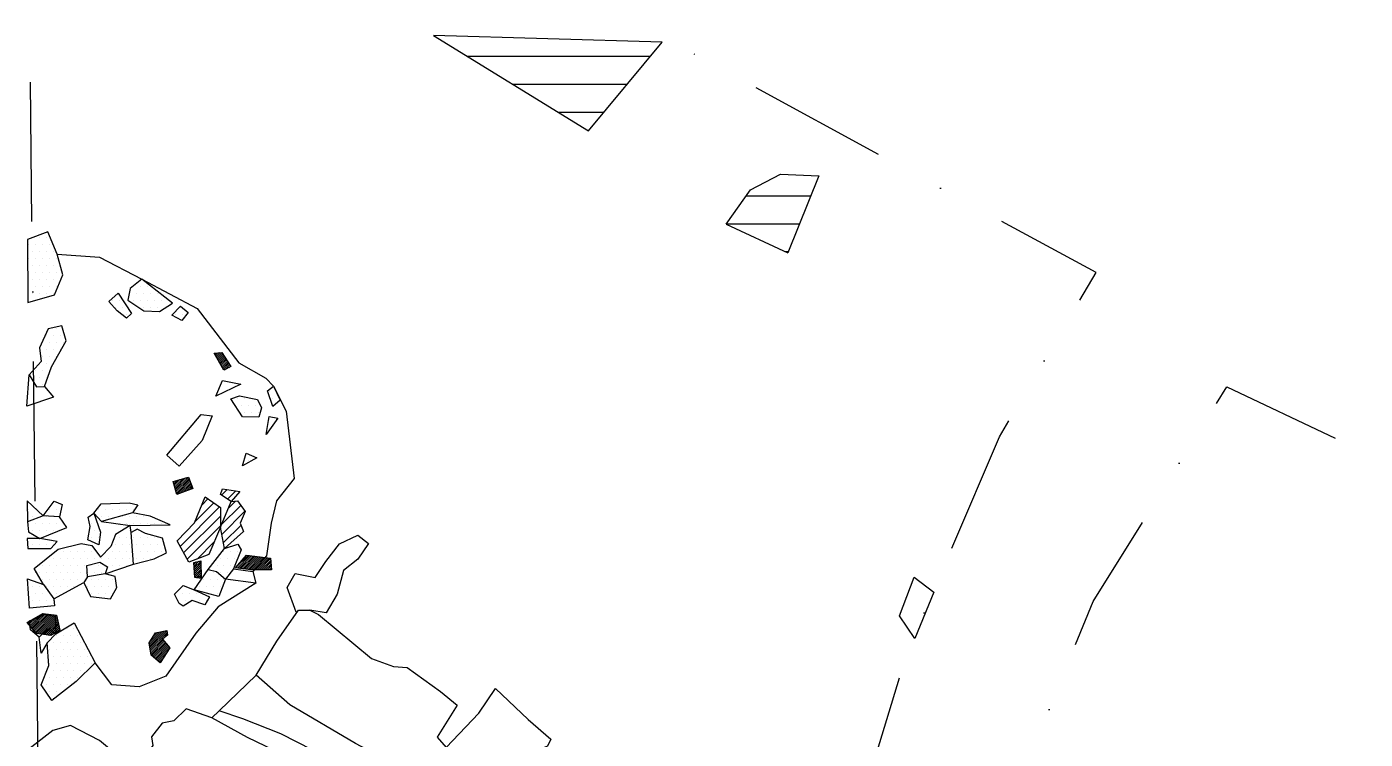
# Model space of a CAD drawing. Header units: metres. Extents: x -440 to -198, y -1730 to -1350.
# Drawn here: x -439.7 to -199.9, y -1477.4 to -1349.7 of the extents above; entities that cross this region are included whole.
import ezdxf

# ---------------------------------------------------------------- set-up
doc = ezdxf.new("R2010")
doc.units = ezdxf.units.M
doc.header["$LTSCALE"] = 25
doc.header["$MEASUREMENT"] = 0
doc.linetypes.add('STRICHPUNKTX2', pattern=[2, 1, -0.5, 0, -0.5])
doc.layers.get('0').update_dxf_attribs({"linetype": 'CONTINUOUS'})
for name, color, linetype in [('BEFUND', 1, 'CONTINUOUS'), ('BEFUNDSCHRAFF', 1, 'CONTINUOUS'), ('FEUER', 1, 'CONTINUOUS'), ('GRABUNGSGRENZE', 3, 'STRICHPUNKTX2'), ('KNOCHEN', 2, 'CONTINUOUS'), ('KNOCHENSCHRAFF', 2, 'CONTINUOUS'), ('STEINE', 4, 'CONTINUOUS'), ('STEINESCHRAFF', 4, 'CONTINUOUS')]:
    doc.layers.add(name, color=color, linetype=linetype)

# ---------------------------------------------------------------- blocks, each defined once
blk = doc.blocks.new('*X3')
at = {"color": 0}
for p, q in [((-404.83, -1433.67), (-403.79, -1432.63)), ((-403.75, -1434.36), (-402.27, -1432.88)), ((-412.22, -1442.83), (-405.15, -1435.76)), ((-409.58, -1438.42), (-406.2, -1435.04)), ((-408.37, -1435.44), (-407.24, -1434.32)), ((-404.85, -1438.99), (-401.36, -1435.5)), ((-403.57, -1435.95), (-402.34, -1434.71)), ((-411.6, -1443.97), (-405.02, -1437.39)), ((-404.77, -1440.68), (-400.62, -1436.53)), ((-410.97, -1445.12), (-405.02, -1439.16)), ((-404.47, -1442.15), (-401.32, -1439)), ((-409.18, -1445.1), (-406.12, -1442.03)), ((-429.6, -1490.26), (-424.37, -1485.03)), ((-429.2, -1488.09), (-427.12, -1486.01)), ((-427.54, -1489.97), (-422.88, -1485.31)), ((-424.65, -1488.85), (-421.8, -1486)), ((-422.07, -1488.04), (-420.72, -1486.69)), ((-420.38, -1488.12), (-419.69, -1487.42)), ((-418.7, -1488.2), (-418.66, -1488.16)), ((-428.21, -1497.7), (-421.72, -1491.22)), ((-426.82, -1498.09), (-419.6, -1490.87)), ((-425.44, -1498.48), (-417.55, -1490.58)), ((-424.06, -1498.86), (-416.31, -1491.12)), ((-430.97, -1496.93), (-425.89, -1491.85)), ((-430.97, -1495.16), (-427.9, -1492.1)), ((-430.12, -1492.55), (-429.92, -1492.34)), ((-429.59, -1497.32), (-423.84, -1491.57)), ((-422.68, -1499.25), (-415.08, -1491.65)), ((-418.58, -1496.92), (-413.84, -1492.18)), ((-437.3, -1506.8), (-429.97, -1499.47)), ((-437.16, -1508.43), (-428.68, -1499.95)), ((-437.02, -1510.06), (-427.39, -1500.42)), ((-436.88, -1511.68), (-426.1, -1500.9)), ((-436.35, -1504.08), (-431.26, -1499)), ((-436.74, -1513.31), (-424.81, -1501.38)), ((-436.6, -1514.94), (-423.7, -1502.04)), ((-436.46, -1516.56), (-422.82, -1502.93)), ((-436.32, -1518.19), (-421.94, -1503.81)), ((-436.18, -1519.82), (-421.06, -1504.7)), ((-436.04, -1521.44), (-420.5, -1505.91)), ((-435.9, -1523.07), (-420.63, -1507.81)), ((-435.75, -1524.7), (-420.77, -1509.71)), ((-421.17, -1511.88), (-419.78, -1510.49)), ((-431.97, -1522.68), (-421.17, -1511.88)), ((-421.86, -1516.11), (-417.6, -1511.85)), ((-421.74, -1514.22), (-418.4, -1510.88)), ((-430.03, -1522.51), (-421.74, -1514.22)), ((-420.22, -1516.23), (-418.31, -1514.33)), ((-428.47, -1522.71), (-422.38, -1516.63)), ((-426.75, -1522.77), (-423.27, -1519.28)), ((-425.01, -1522.79), (-424.15, -1521.94))]:
    blk.add_line(p, q, dxfattribs=at)
blk = doc.blocks.new('*X7')
at = {"color": 0}
for p, q in [((-437.5, -1387.5), (-437.5, -1387.5)), ((-436.25, -1387.5), (-436.25, -1387.5)), ((-439.375, -1388.75), (-439.375, -1388.75)), ((-438.75, -1390), (-438.75, -1390)), ((-438.125, -1388.75), (-438.125, -1388.75)), ((-437.5, -1390), (-437.5, -1390)), ((-436.875, -1388.75), (-436.875, -1388.75)), ((-436.25, -1390), (-436.25, -1390)), ((-435.625, -1388.75), (-435.625, -1388.75)), ((-435, -1390), (-435, -1390)), ((-439.375, -1391.25), (-439.375, -1391.25)), ((-438.75, -1392.5), (-438.75, -1392.5)), ((-438.125, -1391.25), (-438.125, -1391.25)), ((-437.5, -1392.5), (-437.5, -1392.5)), ((-436.875, -1391.25), (-436.875, -1391.25)), ((-436.25, -1392.5), (-436.25, -1392.5)), ((-435.625, -1391.25), (-435.625, -1391.25)), ((-435, -1392.5), (-435, -1392.5)), ((-434.375, -1391.25), (-434.375, -1391.25)), ((-433.75, -1392.5), (-433.75, -1392.5)), ((-439.375, -1393.75), (-439.375, -1393.75)), ((-438.75, -1395), (-438.75, -1395)), ((-438.125, -1393.75), (-438.125, -1393.75)), ((-437.5, -1395), (-437.5, -1395)), ((-436.875, -1393.75), (-436.875, -1393.75)), ((-436.25, -1395), (-436.25, -1395)), ((-435.625, -1393.75), (-435.625, -1393.75)), ((-435, -1395), (-435, -1395)), ((-434.375, -1393.75), (-434.375, -1393.75)), ((-433.75, -1395), (-433.75, -1395)), ((-439.375, -1396.25), (-439.375, -1396.25)), ((-438.75, -1397.5), (-438.75, -1397.5)), ((-438.125, -1396.25), (-438.125, -1396.25)), ((-437.5, -1397.5), (-437.5, -1397.5)), ((-436.875, -1396.25), (-436.875, -1396.25)), ((-436.25, -1397.5), (-436.25, -1397.5)), ((-435.625, -1396.25), (-435.625, -1396.25)), ((-435, -1397.5), (-435, -1397.5)), ((-434.375, -1396.25), (-434.375, -1396.25)), ((-421.25, -1397.5), (-421.25, -1397.5)), ((-420.625, -1396.25), (-420.625, -1396.25)), ((-420, -1397.5), (-420, -1397.5)), ((-419.375, -1396.25), (-419.375, -1396.25)), ((-418.75, -1397.5), (-418.75, -1397.5)), ((-418.125, -1396.25), (-418.125, -1396.25)), ((-417.5, -1397.5), (-417.5, -1397.5)), ((-416.25, -1397.5), (-416.25, -1397.5)), ((-439.375, -1398.75), (-439.375, -1398.75)), ((-424.375, -1398.75), (-424.375, -1398.75)), ((-423.75, -1400), (-423.75, -1400)), ((-423.125, -1398.75), (-423.125, -1398.75)), ((-422.5, -1400), (-422.5, -1400)), ((-420.625, -1398.75), (-420.625, -1398.75)), ((-419.375, -1398.75), (-419.375, -1398.75)), ((-418.75, -1400), (-418.75, -1400)), ((-418.125, -1398.75), (-418.125, -1398.75)), ((-417.5, -1400), (-417.5, -1400)), ((-416.875, -1398.75), (-416.875, -1398.75)), ((-416.25, -1400), (-416.25, -1400)), ((-415.625, -1398.75), (-415.625, -1398.75)), ((-415, -1400), (-415, -1400)), ((-414.375, -1398.75), (-414.375, -1398.75)), ((-421.875, -1401.25), (-421.875, -1401.25)), ((-413.125, -1401.25), (-413.125, -1401.25)), ((-411.875, -1401.25), (-411.875, -1401.25)), ((-436.25, -1405), (-436.25, -1405)), ((-435, -1405), (-435, -1405)), ((-434.375, -1403.75), (-434.375, -1403.75)), ((-433.75, -1405), (-433.75, -1405)), ((-436.875, -1406.25), (-436.875, -1406.25)), ((-436.25, -1407.5), (-436.25, -1407.5)), ((-435.625, -1406.25), (-435.625, -1406.25)), ((-435, -1407.5), (-435, -1407.5)), ((-434.375, -1406.25), (-434.375, -1406.25)), ((-433.75, -1407.5), (-433.75, -1407.5)), ((-433.125, -1406.25), (-433.125, -1406.25)), ((-436.875, -1408.75), (-436.875, -1408.75)), ((-436.25, -1410), (-436.25, -1410)), ((-435.625, -1408.75), (-435.625, -1408.75)), ((-435, -1410), (-435, -1410)), ((-434.375, -1408.75), (-434.375, -1408.75)), ((-438.125, -1411.25), (-438.125, -1411.25)), ((-436.875, -1411.25), (-436.875, -1411.25)), ((-435.625, -1411.25), (-435.625, -1411.25)), ((-438.75, -1412.5), (-438.75, -1412.5)), ((-438.125, -1413.75), (-438.125, -1413.75)), ((-437.5, -1412.5), (-437.5, -1412.5)), ((-436.875, -1413.75), (-436.875, -1413.75)), ((-436.25, -1412.5), (-436.25, -1412.5)), ((-401.875, -1416.25), (-401.875, -1416.25)), ((-400.625, -1416.25), (-400.625, -1416.25)), ((-396.25, -1415), (-396.25, -1415)), ((-395.625, -1416.25), (-395.625, -1416.25)), ((-401.25, -1417.5), (-401.25, -1417.5)), ((-400.625, -1418.75), (-400.625, -1418.75)), ((-400, -1417.5), (-400, -1417.5)), ((-399.375, -1418.75), (-399.375, -1418.75)), ((-398.75, -1417.5), (-398.75, -1417.5)), ((-398.125, -1418.75), (-398.125, -1418.75)), ((-396.25, -1420), (-396.25, -1420)), ((-395, -1420), (-395, -1420)), ((-400, -1427.5), (-400, -1427.5)), ((-439.375, -1436.25), (-439.375, -1436.25)), ((-438.125, -1436.25), (-438.125, -1436.25)), ((-435.625, -1436.25), (-435.625, -1436.25)), ((-434.375, -1436.25), (-434.375, -1436.25)), ((-426.875, -1436.25), (-426.875, -1436.25)), ((-425.625, -1436.25), (-425.625, -1436.25)), ((-424.375, -1436.25), (-424.375, -1436.25)), ((-423.125, -1436.25), (-423.125, -1436.25)), ((-421.875, -1436.25), (-421.875, -1436.25)), ((-420.625, -1436.25), (-420.625, -1436.25)), ((-439.375, -1438.75), (-439.375, -1438.75)), ((-438.75, -1437.5), (-438.75, -1437.5)), ((-438.125, -1438.75), (-438.125, -1438.75)), ((-437.5, -1437.5), (-437.5, -1437.5)), ((-436.875, -1438.75), (-436.875, -1438.75)), ((-436.25, -1437.5), (-436.25, -1437.5)), ((-435.625, -1438.75), (-435.625, -1438.75)), ((-435, -1437.5), (-435, -1437.5)), ((-434.375, -1438.75), (-434.375, -1438.75)), ((-433.125, -1438.75), (-433.125, -1438.75)), ((-428.125, -1438.75), (-428.125, -1438.75)), ((-427.5, -1437.5), (-427.5, -1437.5)), ((-426.25, -1437.5), (-426.25, -1437.5)), ((-425, -1437.5), (-425, -1437.5)), ((-423.75, -1437.5), (-423.75, -1437.5)), ((-423.125, -1438.75), (-423.125, -1438.75)), ((-422.5, -1437.5), (-422.5, -1437.5)), ((-421.875, -1438.75), (-421.875, -1438.75)), ((-421.25, -1437.5), (-421.25, -1437.5)), ((-420.625, -1438.75), (-420.625, -1438.75)), ((-420, -1437.5), (-420, -1437.5)), ((-419.375, -1438.75), (-419.375, -1438.75)), ((-418.75, -1437.5), (-418.75, -1437.5)), ((-418.125, -1438.75), (-418.125, -1438.75)), ((-417.5, -1437.5), (-417.5, -1437.5)), ((-416.875, -1438.75), (-416.875, -1438.75)), ((-415.625, -1438.75), (-415.625, -1438.75)), ((-438.75, -1440), (-438.75, -1440)), ((-437.5, -1440), (-437.5, -1440)), ((-436.25, -1440), (-436.25, -1440)), ((-435, -1440), (-435, -1440)), ((-427.5, -1440), (-427.5, -1440)), ((-422.5, -1440), (-422.5, -1440)), ((-421.25, -1440), (-421.25, -1440)), ((-420, -1440), (-420, -1440)), ((-438.75, -1442.5), (-438.75, -1442.5)), ((-437.5, -1442.5), (-437.5, -1442.5)), ((-436.25, -1442.5), (-436.25, -1442.5)), ((-435, -1442.5), (-435, -1442.5)), ((-430, -1442.5), (-430, -1442.5)), ((-428.125, -1441.25), (-428.125, -1441.25)), ((-426.875, -1441.25), (-426.875, -1441.25)), ((-423.75, -1442.5), (-423.75, -1442.5)), ((-423.125, -1441.25), (-423.125, -1441.25)), ((-422.5, -1442.5), (-422.5, -1442.5)), ((-421.875, -1441.25), (-421.875, -1441.25)), ((-421.25, -1442.5), (-421.25, -1442.5)), ((-420.625, -1441.25), (-420.625, -1441.25)), ((-420, -1442.5), (-420, -1442.5)), ((-419.375, -1441.25), (-419.375, -1441.25)), ((-418.75, -1442.5), (-418.75, -1442.5)), ((-418.125, -1441.25), (-418.125, -1441.25)), ((-417.5, -1442.5), (-417.5, -1442.5)), ((-416.875, -1441.25), (-416.875, -1441.25)), ((-416.25, -1442.5), (-416.25, -1442.5)), ((-435, -1445), (-435, -1445)), ((-434.375, -1443.75), (-434.375, -1443.75)), ((-433.75, -1445), (-433.75, -1445)), ((-433.125, -1443.75), (-433.125, -1443.75)), ((-432.5, -1445), (-432.5, -1445)), ((-431.875, -1443.75), (-431.875, -1443.75)), ((-431.25, -1445), (-431.25, -1445)), ((-430.625, -1443.75), (-430.625, -1443.75)), ((-430, -1445), (-430, -1445)), ((-429.375, -1443.75), (-429.375, -1443.75)), ((-428.75, -1445), (-428.75, -1445)), ((-428.125, -1443.75), (-428.125, -1443.75)), ((-427.5, -1445), (-427.5, -1445)), ((-426.25, -1445), (-426.25, -1445)), ((-425, -1445), (-425, -1445)), ((-424.375, -1443.75), (-424.375, -1443.75)), ((-423.75, -1445), (-423.75, -1445)), ((-423.125, -1443.75), (-423.125, -1443.75)), ((-422.5, -1445), (-422.5, -1445)), ((-421.875, -1443.75), (-421.875, -1443.75)), ((-421.25, -1445), (-421.25, -1445)), ((-420.625, -1443.75), (-420.625, -1443.75)), ((-420, -1445), (-420, -1445)), ((-419.375, -1443.75), (-419.375, -1443.75)), ((-418.75, -1445), (-418.75, -1445)), ((-418.125, -1443.75), (-418.125, -1443.75)), ((-417.5, -1445), (-417.5, -1445)), ((-416.875, -1443.75), (-416.875, -1443.75)), ((-415.625, -1443.75), (-415.625, -1443.75)), ((-405, -1445), (-405, -1445)), ((-404.375, -1443.75), (-404.375, -1443.75)), ((-403.75, -1445), (-403.75, -1445)), ((-403.125, -1443.75), (-403.125, -1443.75)), ((-402.5, -1445), (-402.5, -1445)), ((-401.875, -1443.75), (-401.875, -1443.75)), ((-437.5, -1447.5), (-437.5, -1447.5)), ((-436.875, -1446.25), (-436.875, -1446.25)), ((-436.25, -1447.5), (-436.25, -1447.5)), ((-435.625, -1446.25), (-435.625, -1446.25)), ((-435, -1447.5), (-435, -1447.5)), ((-434.375, -1446.25), (-434.375, -1446.25)), ((-433.75, -1447.5), (-433.75, -1447.5)), ((-433.125, -1446.25), (-433.125, -1446.25)), ((-432.5, -1447.5), (-432.5, -1447.5)), ((-431.875, -1446.25), (-431.875, -1446.25)), ((-431.25, -1447.5), (-431.25, -1447.5)), ((-430.625, -1446.25), (-430.625, -1446.25)), ((-430, -1447.5), (-430, -1447.5)), ((-429.375, -1446.25), (-429.375, -1446.25)), ((-428.75, -1447.5), (-428.75, -1447.5)), ((-428.125, -1446.25), (-428.125, -1446.25)), ((-427.5, -1447.5), (-427.5, -1447.5)), ((-426.875, -1446.25), (-426.875, -1446.25)), ((-426.25, -1447.5), (-426.25, -1447.5)), ((-425.625, -1446.25), (-425.625, -1446.25)), ((-425, -1447.5), (-425, -1447.5)), ((-424.375, -1446.25), (-424.375, -1446.25)), ((-423.125, -1446.25), (-423.125, -1446.25)), ((-421.875, -1446.25), (-421.875, -1446.25)), ((-407.5, -1447.5), (-407.5, -1447.5)), ((-406.25, -1447.5), (-406.25, -1447.5)), ((-405.625, -1446.25), (-405.625, -1446.25)), ((-405, -1447.5), (-405, -1447.5)), ((-404.375, -1446.25), (-404.375, -1446.25)), ((-403.75, -1447.5), (-403.75, -1447.5)), ((-403.125, -1446.25), (-403.125, -1446.25)), ((-439.375, -1448.75), (-439.375, -1448.75)), ((-438.75, -1450), (-438.75, -1450)), ((-437.5, -1450), (-437.5, -1450)), ((-436.875, -1448.75), (-436.875, -1448.75)), ((-436.25, -1450), (-436.25, -1450)), ((-435.625, -1448.75), (-435.625, -1448.75)), ((-435, -1450), (-435, -1450)), ((-434.375, -1448.75), (-434.375, -1448.75)), ((-433.75, -1450), (-433.75, -1450)), ((-433.125, -1448.75), (-433.125, -1448.75)), ((-432.5, -1450), (-432.5, -1450)), ((-431.875, -1448.75), (-431.875, -1448.75)), ((-431.25, -1450), (-431.25, -1450)), ((-430.625, -1448.75), (-430.625, -1448.75)), ((-429.375, -1448.75), (-429.375, -1448.75)), ((-428.75, -1450), (-428.75, -1450)), ((-428.125, -1448.75), (-428.125, -1448.75)), ((-427.5, -1450), (-427.5, -1450)), ((-426.875, -1448.75), (-426.875, -1448.75)), ((-426.25, -1450), (-426.25, -1450)), ((-425.625, -1448.75), (-425.625, -1448.75)), ((-425, -1450), (-425, -1450)), ((-424.375, -1448.75), (-424.375, -1448.75)), ((-423.75, -1450), (-423.75, -1450)), ((-408.75, -1450), (-408.75, -1450)), ((-408.125, -1448.75), (-408.125, -1448.75)), ((-407.5, -1450), (-407.5, -1450)), ((-406.875, -1448.75), (-406.875, -1448.75)), ((-406.25, -1450), (-406.25, -1450)), ((-405.625, -1448.75), (-405.625, -1448.75)), ((-405, -1450), (-405, -1450)), ((-404.375, -1448.75), (-404.375, -1448.75)), ((-439.375, -1451.25), (-439.375, -1451.25)), ((-438.75, -1452.5), (-438.75, -1452.5)), ((-438.125, -1451.25), (-438.125, -1451.25)), ((-437.5, -1452.5), (-437.5, -1452.5)), ((-436.875, -1451.25), (-436.875, -1451.25)), ((-436.25, -1452.5), (-436.25, -1452.5)), ((-435.625, -1451.25), (-435.625, -1451.25)), ((-435, -1452.5), (-435, -1452.5)), ((-434.375, -1451.25), (-434.375, -1451.25)), ((-433.125, -1451.25), (-433.125, -1451.25)), ((-428.125, -1451.25), (-428.125, -1451.25)), ((-426.875, -1451.25), (-426.875, -1451.25)), ((-425.625, -1451.25), (-425.625, -1451.25)), ((-424.375, -1451.25), (-424.375, -1451.25)), ((-412.5, -1452.5), (-412.5, -1452.5)), ((-411.875, -1451.25), (-411.875, -1451.25)), ((-411.25, -1452.5), (-411.25, -1452.5)), ((-410.625, -1451.25), (-410.625, -1451.25)), ((-410, -1452.5), (-410, -1452.5)), ((-409.375, -1451.25), (-409.375, -1451.25)), ((-408.75, -1452.5), (-408.75, -1452.5)), ((-407.5, -1452.5), (-407.5, -1452.5)), ((-406.875, -1451.25), (-406.875, -1451.25)), ((-405.625, -1451.25), (-405.625, -1451.25)), ((-438.125, -1453.75), (-438.125, -1453.75)), ((-438.75, -1457.5), (-438.75, -1457.5)), ((-438.125, -1456.25), (-438.125, -1456.25)), ((-437.5, -1457.5), (-437.5, -1457.5)), ((-436.875, -1456.25), (-436.875, -1456.25)), ((-436.25, -1457.5), (-436.25, -1457.5)), ((-435.625, -1456.25), (-435.625, -1456.25)), ((-435, -1457.5), (-435, -1457.5)), ((-432.5, -1457.5), (-432.5, -1457.5)), ((-431.25, -1457.5), (-431.25, -1457.5)), ((-435, -1460), (-435, -1460)), ((-434.375, -1458.75), (-434.375, -1458.75)), ((-433.75, -1460), (-433.75, -1460)), ((-433.125, -1458.75), (-433.125, -1458.75)), ((-432.5, -1460), (-432.5, -1460)), ((-431.875, -1458.75), (-431.875, -1458.75)), ((-431.25, -1460), (-431.25, -1460)), ((-430.625, -1458.75), (-430.625, -1458.75)), ((-430, -1460), (-430, -1460)), ((-435.625, -1461.25), (-435.625, -1461.25)), ((-435, -1462.5), (-435, -1462.5)), ((-434.375, -1461.25), (-434.375, -1461.25)), ((-433.75, -1462.5), (-433.75, -1462.5)), ((-433.125, -1461.25), (-433.125, -1461.25)), ((-432.5, -1462.5), (-432.5, -1462.5)), ((-431.875, -1461.25), (-431.875, -1461.25)), ((-431.25, -1462.5), (-431.25, -1462.5)), ((-430.625, -1461.25), (-430.625, -1461.25)), ((-430, -1462.5), (-430, -1462.5)), ((-429.375, -1461.25), (-429.375, -1461.25)), ((-428.75, -1462.5), (-428.75, -1462.5)), ((-435.625, -1463.75), (-435.625, -1463.75)), ((-435, -1465), (-435, -1465)), ((-434.375, -1463.75), (-434.375, -1463.75)), ((-433.75, -1465), (-433.75, -1465)), ((-433.125, -1463.75), (-433.125, -1463.75)), ((-432.5, -1465), (-432.5, -1465)), ((-431.875, -1463.75), (-431.875, -1463.75)), ((-431.25, -1465), (-431.25, -1465)), ((-430.625, -1463.75), (-430.625, -1463.75)), ((-430, -1465), (-430, -1465)), ((-429.375, -1463.75), (-429.375, -1463.75)), ((-428.125, -1463.75), (-428.125, -1463.75)), ((-436.25, -1467.5), (-436.25, -1467.5)), ((-435.625, -1466.25), (-435.625, -1466.25)), ((-435, -1467.5), (-435, -1467.5)), ((-434.375, -1466.25), (-434.375, -1466.25)), ((-433.75, -1467.5), (-433.75, -1467.5)), ((-433.125, -1466.25), (-433.125, -1466.25)), ((-432.5, -1467.5), (-432.5, -1467.5)), ((-431.875, -1466.25), (-431.875, -1466.25)), ((-430.625, -1466.25), (-430.625, -1466.25)), ((-435.625, -1468.75), (-435.625, -1468.75)), ((-434.375, -1468.75), (-434.375, -1468.75)), ((-433.125, -1468.75), (-433.125, -1468.75)), ((-435, -1470), (-435, -1470))]:
    blk.add_line(p, q, dxfattribs=at)
blk = doc.blocks.new('*X10')
at = {"color": 0}
for p, q in [((-406.06, -1408.38), (-405.85, -1408.18)), ((-405.93, -1408.61), (-405.46, -1408.13)), ((-405.81, -1408.84), (-405.06, -1408.09)), ((-405.68, -1409.06), (-404.71, -1408.1)), ((-405.55, -1409.29), (-404.58, -1408.31)), ((-405.42, -1409.51), (-404.44, -1408.53)), ((-405.29, -1409.74), (-404.31, -1408.75)), ((-405.17, -1409.97), (-404.17, -1408.97)), ((-405.04, -1410.19), (-404.04, -1409.19)), ((-404.91, -1410.42), (-403.9, -1409.41)), ((-404.78, -1410.64), (-403.77, -1409.63)), ((-404.66, -1410.87), (-403.63, -1409.84)), ((-404.53, -1411.1), (-403.5, -1410.06)), ((-404.25, -1411.17), (-403.36, -1410.28)), ((-403.51, -1410.79), (-403.23, -1410.5)), ((-413.43, -1431.31), (-413.27, -1431.15)), ((-413.36, -1431.59), (-412.77, -1431)), ((-413.28, -1431.87), (-412.27, -1430.85)), ((-413.21, -1432.15), (-411.76, -1430.7)), ((-413.14, -1432.43), (-411.26, -1430.56)), ((-413.06, -1432.71), (-410.76, -1430.41)), ((-412.99, -1432.99), (-410.63, -1430.63)), ((-412.91, -1433.27), (-410.53, -1430.89)), ((-412.75, -1433.46), (-410.44, -1431.15)), ((-412.21, -1433.27), (-410.34, -1431.41)), ((-411.67, -1433.08), (-410.25, -1431.66)), ((-411.12, -1432.89), (-410.15, -1431.92)), ((-410.58, -1432.7), (-410.06, -1432.18)), ((-410.03, -1432.51), (-409.96, -1432.44)), ((-409.74, -1446.01), (-409.35, -1445.61)), ((-409.73, -1446.34), (-408.87, -1445.49)), ((-409.71, -1446.68), (-408.54, -1445.51)), ((-409.69, -1447.01), (-408.52, -1445.85)), ((-402.3, -1446.69), (-400.04, -1444.44)), ((-401.98, -1446.73), (-399.73, -1444.48)), ((-401.66, -1446.76), (-399.42, -1444.52)), ((-401.34, -1446.8), (-399.1, -1444.56)), ((-401.02, -1446.83), (-398.79, -1444.6)), ((-400.71, -1446.87), (-398.48, -1444.64)), ((-400.39, -1446.91), (-398.17, -1444.68)), ((-400.07, -1446.94), (-397.85, -1444.72)), ((-399.75, -1446.98), (-397.54, -1444.77)), ((-399.42, -1447), (-397.23, -1444.81)), ((-399.06, -1447), (-396.91, -1444.85)), ((-398.71, -1447), (-396.6, -1444.89)), ((-398.36, -1447), (-396.29, -1444.93)), ((-398, -1447), (-396.02, -1445.01)), ((-397.65, -1447), (-395.99, -1445.34)), ((-397.3, -1447), (-395.97, -1445.67)), ((-409.67, -1447.35), (-408.51, -1446.19)), ((-409.65, -1447.68), (-408.5, -1446.54)), ((-409.63, -1448.02), (-408.49, -1446.88)), ((-409.61, -1448.35), (-408.48, -1447.22)), ((-409.35, -1448.44), (-408.47, -1447.56)), ((-409.04, -1448.49), (-408.46, -1447.91)), ((-408.73, -1448.53), (-408.45, -1448.25)), ((-396.94, -1447), (-395.94, -1446)), ((-396.59, -1447), (-395.92, -1446.32)), ((-396.24, -1447), (-395.89, -1446.65)), ((-395.89, -1447), (-395.87, -1446.98)), ((-439.32, -1456.85), (-437.98, -1455.51)), ((-439.16, -1457.04), (-437.14, -1455.02)), ((-438.99, -1457.23), (-436.64, -1454.87)), ((-438.83, -1457.42), (-436.33, -1454.91)), ((-438.66, -1457.6), (-436.01, -1454.95)), ((-438.5, -1457.79), (-435.7, -1454.99)), ((-438.34, -1457.98), (-435.38, -1455.03)), ((-438.17, -1458.17), (-435.07, -1455.07)), ((-438.01, -1458.36), (-434.76, -1455.11)), ((-437.74, -1458.45), (-434.44, -1455.15)), ((-437.43, -1458.49), (-434.34, -1455.41)), ((-439.48, -1456.66), (-438.82, -1456)), ((-437.13, -1458.54), (-434.28, -1455.7)), ((-436.82, -1458.59), (-434.21, -1455.98)), ((-436.52, -1458.64), (-434.15, -1456.27)), ((-436.21, -1458.69), (-434.08, -1456.56)), ((-435.91, -1458.74), (-434.02, -1456.85)), ((-435.61, -1458.79), (-433.95, -1457.14)), ((-435.07, -1458.61), (-433.89, -1457.43)), ((-434.21, -1458.1), (-433.82, -1457.72)), ((-417.63, -1460.96), (-414.6, -1457.94)), ((-417.72, -1460.35), (-415.46, -1458.09)), ((-417.68, -1460.66), (-415.02, -1458.01)), ((-417.65, -1459.92), (-415.91, -1458.18)), ((-417.58, -1461.27), (-414.57, -1458.26)), ((-417.53, -1461.57), (-415.42, -1459.46)), ((-417.48, -1461.88), (-415.25, -1459.65)), ((-417.43, -1462.18), (-415.09, -1459.84)), ((-417.29, -1462.4), (-414.93, -1460.04)), ((-417.11, -1462.56), (-414.77, -1460.23)), ((-417.05, -1458.97), (-416.35, -1458.27)), ((-415.35, -1459.39), (-414.53, -1458.57)), ((-416.92, -1462.73), (-414.61, -1460.42)), ((-416.73, -1462.89), (-414.45, -1460.61)), ((-416.54, -1463.06), (-414.29, -1460.81)), ((-416.35, -1463.22), (-414.13, -1461)), ((-416.16, -1463.39), (-414.67, -1461.89)), ((-415.97, -1463.55), (-415.34, -1462.92))]:
    blk.add_line(p, q, dxfattribs=at)
blk = doc.blocks.new('*X16')
at = {"color": 0}
for p, q in [((-360.73, -1355), (-327.95, -1355)), ((-352.63, -1360), (-332.1, -1360)), ((-344.52, -1365), (-336.24, -1365)), ((-310.79, -1380), (-299.26, -1380)), ((-314.31, -1385), (-301.26, -1385)), ((-303.76, -1390), (-303.26, -1390))]:
    blk.add_line(p, q, dxfattribs=at)

msp = doc.modelspace()

# ---------------------------------------------------------------- linework, layer by layer
at = {"layer": 'BEFUND'}
for points in [[(-366.81, -1351.25), (-339.04, -1368.38), (-325.85, -1352.46)], [(-314.38, -1385.09), (-310.05, -1378.94), (-304.65, -1376.1), (-297.83, -1376.41), (-303.34, -1390.19)], [(-314.38, -1385.09), (-303.34, -1390.19)], [(-434.29, -1390.47), (-426.7, -1390.99), (-419.07, -1394.96), (-409.15, -1400.22), (-401.73, -1409.94), (-396.9, -1412.7), (-395.53, -1414.12)], [(-395.53, -1414.12), (-393.24, -1418.6), (-391.83, -1430.67), (-394.99, -1434.68), (-395.91, -1438.65), (-396.78, -1444.5), (-399.23, -1447.3)], [(-398.67, -1449.44), (-405.39, -1453.66), (-409.42, -1458.39), (-414.77, -1466.07), (-419.6, -1467.99), (-424.44, -1467.63), (-427.44, -1463.71)], [(-405.26, -1472.28), (-398.58, -1465.88)]]:
    msp.add_lwpolyline(points, dxfattribs=at)
at = {"layer": 'BEFUNDSCHRAFF'}
msp.add_lwpolyline([(-325.85, -1352.46), (-366.81, -1351.25)], dxfattribs=at)
at = {"layer": 'GRABUNGSGRENZE', "flags": 128}
for points in [[(-421.19, -1729.78), (-425.54, -1702.76), (-431.95, -1651.76), (-430.04, -1628.09), (-430.27, -1596.23), (-433.72, -1585.19), (-431.04, -1556.59), (-435.47, -1556.12), (-435.3, -1541.77), (-437.4, -1504.87), (-439.18, -1349.7)], [(-336.1, -1579.07), (-297.61, -1513.11), (-281.88, -1461.62), (-265.46, -1423.21), (-248.12, -1393.76), (-329.2, -1349.71)], [(-308.59, -1599.56), (-248.64, -1452.69), (-224.73, -1414.24), (-199.91, -1425.97)]]:
    msp.add_lwpolyline(points, dxfattribs=at)
at = {"layer": 'KNOCHEN'}
for points in [[(-404.43, -1411.26), (-406.16, -1408.21), (-404.74, -1408.06), (-403.16, -1410.6)], [(-412.85, -1433.5), (-413.46, -1431.21), (-410.71, -1430.39), (-409.95, -1432.48)], [(-409.61, -1448.41), (-409.76, -1445.71), (-408.54, -1445.41), (-408.44, -1448.56)], [(-402.33, -1446.69), (-400.34, -1444.4), (-396.02, -1444.96), (-395.87, -1447), (-399.58, -1447)], [(-437.97, -1458.41), (-439.64, -1456.47), (-436.84, -1454.85), (-434.4, -1455.15), (-433.79, -1457.85), (-435.42, -1458.82)], [(-415.83, -1463.67), (-417.41, -1462.3), (-417.76, -1460.11), (-416.64, -1458.33), (-414.61, -1457.92), (-414.51, -1458.74), (-415.42, -1459.45), (-414.1, -1461.03)]]:
    msp.add_lwpolyline(points, close=True, dxfattribs=at)
at = {"layer": 'STEINE'}
for points in [[(-439.54, -1399.12), (-434.75, -1397.75), (-433.27, -1394.14), (-434.29, -1390.47), (-435.96, -1386.45), (-439.58, -1387.82), (-439.54, -1399.12)], [(-419.07, -1394.96), (-421.16, -1396.59), (-421.62, -1398.68), (-418.72, -1400.61), (-415.92, -1400.72), (-413.58, -1399.24), (-419.07, -1394.96)], [(-425.03, -1398.93), (-423.35, -1397.45), (-420.96, -1401.07), (-421.83, -1401.93), (-423.51, -1400.61), (-425.03, -1398.93)], [(-413.74, -1401.38), (-412.16, -1399.76), (-410.78, -1400.88), (-411.91, -1402.35), (-413.74, -1401.38)], [(-439.3, -1412.09), (-437.97, -1414.23), (-436.55, -1414.18), (-435.27, -1410.67), (-432.67, -1405.99), (-433.43, -1403.3), (-435.88, -1403.85), (-437.41, -1407.26), (-437.1, -1409.71), (-439.3, -1412.09)], [(-436.55, -1414.18), (-434.92, -1416.07), (-439.71, -1417.69), (-439.3, -1412.09)], [(-405.86, -1415.89), (-404.64, -1413.1), (-401.33, -1413.76), (-405.86, -1415.89)], [(-395.63, -1417.74), (-396.55, -1414.94), (-395.53, -1414.12), (-394.31, -1416.62), (-395.63, -1417.74)], [(-398.38, -1416.51), (-397.67, -1417.99), (-398.13, -1419.67), (-401.08, -1419.61), (-403.17, -1416.41), (-401.59, -1415.85), (-398.38, -1416.51)], [(-412.39, -1428.46), (-414.63, -1426.47), (-408.46, -1419.2), (-406.48, -1419.41), (-408.31, -1423.83), (-412.39, -1428.46)], [(-396.81, -1422.77), (-396.3, -1419.57), (-394.72, -1419.82), (-396.81, -1422.77)], [(-401.04, -1428.37), (-400.38, -1426.13), (-398.49, -1426.95), (-401.04, -1428.37)], [(-410.68, -1445.66), (-412.76, -1441.84), (-409.65, -1438.59), (-407.76, -1433.96), (-405.02, -1435.85), (-405.02, -1439.41), (-407.06, -1444.29), (-410.68, -1445.66)], [(-403.08, -1434.78), (-405.01, -1433.55), (-404.66, -1432.49), (-401.55, -1433), (-403.08, -1434.78)], [(-436.78, -1437.34), (-439.62, -1434.69), (-439.58, -1438.41)], [(-436.78, -1437.34), (-434.79, -1434.75)], [(-434.79, -1434.75), (-433.36, -1435.31), (-433.82, -1437.5)], [(-426.34, -1438.37), (-427.67, -1436.89), (-426.39, -1435.21), (-421.35, -1435.01), (-419.78, -1435.37), (-420.74, -1436.8), (-426.34, -1438.37)], [(-404.26, -1443.23), (-405.02, -1439.41), (-403.08, -1434.78), (-401.96, -1434.68), (-400.59, -1436.56), (-401.46, -1438.65), (-400.85, -1440.18), (-404.26, -1443.23)], [(-439.42, -1440.24), (-437.39, -1441.41), (-432.55, -1439.43), (-433.82, -1437.5), (-436.78, -1437.34), (-439.58, -1438.41), (-439.42, -1440.24)], [(-428.79, -1441.67), (-428.33, -1439.28), (-428.73, -1437.6), (-427.67, -1436.89), (-426.5, -1440.3), (-426.81, -1442.54), (-428.79, -1441.67)], [(-426.34, -1438.37), (-421.2, -1439.09), (-414.03, -1438.99), (-417.59, -1437.41), (-420.74, -1436.8)], [(-425.64, -1447.73), (-420.6, -1446.01), (-421, -1440.31), (-421.2, -1439.09), (-423.8, -1440.71), (-424.67, -1442.85), (-426.5, -1444.78)], [(-420.6, -1446.01), (-416.88, -1445.04), (-414.69, -1443.98), (-415.4, -1441.38), (-418.41, -1440.51), (-419.93, -1439.75), (-421, -1440.31)], [(-391.45, -1454.64), (-393.07, -1450.21), (-391.64, -1447.67), (-388.03, -1448.38), (-386.15, -1445.53), (-383.65, -1442.38), (-380.39, -1440.81), (-378.51, -1442.33), (-380.39, -1445.13), (-382.94, -1447.17)], [(-439.53, -1443.19), (-435.41, -1443.19), (-434.24, -1441.92), (-437.39, -1441.41), (-439.63, -1441.41), (-439.53, -1443.19)], [(-436.69, -1449.66), (-438.36, -1446.8), (-434.08, -1443.35), (-429.96, -1442.28), (-428.03, -1442.69), (-426.5, -1444.78)], [(-407.22, -1446.94), (-404.26, -1443.23), (-401.87, -1442.41), (-401.31, -1443.43), (-402.69, -1446.84), (-404.11, -1448.67)], [(-428.85, -1448.29), (-428.95, -1446.25), (-426.61, -1445.65), (-425.23, -1446.51), (-425.64, -1447.73)], [(-428.85, -1448.29), (-429.51, -1449.31), (-428.29, -1451.8), (-424.73, -1452.21), (-423.56, -1450.18), (-423.86, -1448.24), (-425.64, -1447.73), (-428.85, -1448.29)], [(-409.71, -1450.6), (-407.22, -1446.94), (-405.69, -1447.35), (-404.11, -1448.67), (-405.29, -1451.83), (-409.71, -1450.6)], [(-402.69, -1446.84), (-399.23, -1447.3), (-398.67, -1449.44), (-404.11, -1448.67)], [(-382.94, -1447.17), (-384.12, -1451.39), (-386.05, -1454.75), (-389, -1454.23)], [(-280.61, -1459.33), (-283.35, -1455.25), (-280.75, -1448.34), (-277.19, -1451.04), (-280.61, -1459.33)], [(-439.24, -1453.88), (-439.59, -1448.64), (-436.69, -1449.66), (-434.86, -1452.2), (-434.71, -1453.48), (-439.24, -1453.88)], [(-434.86, -1452.2), (-429.51, -1449.31)], [(-412.41, -1453.04), (-413.23, -1451.41), (-411.7, -1449.83), (-409.71, -1450.6), (-406.97, -1451.87), (-407.83, -1453.3), (-410.07, -1452.53), (-411.7, -1453.55), (-412.41, -1453.04)], [(-437.51, -1459.07), (-439.04, -1457.75), (-439.24, -1456.17), (-436.28, -1455), (-434.61, -1455.41), (-434.51, -1458.51)], [(-366.85, -1485.15), (-368.58, -1484.64), (-380.83, -1478.16), (-392.58, -1471.23), (-398.58, -1465.88), (-394.91, -1459.83), (-391.04, -1454.28), (-389, -1454.23), (-387.43, -1455.05), (-377.97, -1462.9), (-374, -1464.38), (-371.56, -1464.53), (-365.61, -1468.81), (-362.61, -1471.26), (-366.18, -1477), (-364.55, -1478.89), (-362.92, -1480.06), (-362.92, -1480.06), (-366.85, -1485.15)], [(-436.03, -1460.09), (-437.11, -1461.97), (-437.51, -1459.07), (-435.93, -1457.6), (-434.51, -1458.51)], [(-435.23, -1470.42), (-437.11, -1467.62), (-435.78, -1464.16), (-436.03, -1460.09), (-434.51, -1458.51), (-431.2, -1456.53), (-427.44, -1463.71), (-430.85, -1467.02), (-435.23, -1470.42)], [(-364.55, -1478.89), (-358.74, -1472.74), (-355.73, -1468.31), (-349.89, -1473.87), (-345.82, -1477.38), (-346.43, -1478.6), (-348.82, -1479.57)], [(-406.53, -1473.55), (-411.16, -1471.92), (-413.35, -1474.06), (-415.44, -1474.51), (-417.37, -1476.95), (-417.12, -1478.53), (-419.21, -1481.33), (-416.16, -1484.69), (-414.48, -1487.64), (-404.61, -1489.03), (-394.18, -1490.06), (-392.14, -1489.96), (-390.92, -1489.86), (-391.83, -1484.87), (-392.19, -1480.9), (-400.17, -1477.07), (-406.53, -1473.55)], [(-385.67, -1480.75), (-394.17, -1476.42), (-400.98, -1473.71), (-405.26, -1472.28), (-406.53, -1473.55)], [(-416.11, -1488.3), (-421.2, -1482.19), (-426.69, -1477.61), (-431.88, -1474.9), (-435.03, -1475.82), (-439.36, -1479.17), (-439.42, -1482.78)]]:
    msp.add_lwpolyline(points, dxfattribs=at)

# ---------------------------------------------------------------- block references
at = {"layer": 'BEFUNDSCHRAFF'}
msp.add_blockref('*X16', (0, 0), dxfattribs=at)
at = {"layer": 'FEUER'}
msp.add_blockref('*X3', (0, 0), dxfattribs=at)
at = {"layer": 'KNOCHENSCHRAFF'}
msp.add_blockref('*X10', (0, 0), dxfattribs=at)
at = {"layer": 'STEINESCHRAFF'}
msp.add_blockref('*X7', (0, 0), dxfattribs=at)

doc.saveas('drawing.dxf')
